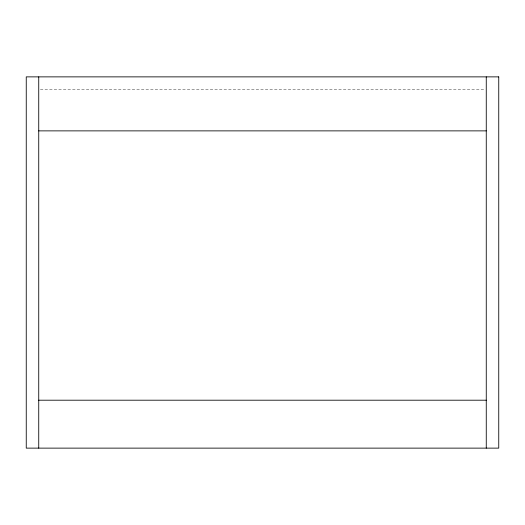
<?xml version="1.0" encoding="UTF-8"?>
<svg xmlns="http://www.w3.org/2000/svg" width="525" height="525" viewBox="0 0 525 525"><rect width="100%" height="100%" fill="white"/><g stroke="black" fill="none" stroke-linecap="round" stroke-linejoin="round"><path stroke-width="0.39" stroke-dasharray="2.62 1.97" d="M40.379 89.362L484.621 89.362"/><path stroke-width="0.79" d="M38.738 130.876L486.262 130.876M38.738 400.201L486.262 400.201M486.262 76.873L486.262 448.127M38.738 76.873L38.738 448.127M498.75 76.873L26.25 76.873L26.25 448.127L498.75 448.127L498.75 76.873"/></g></svg>
